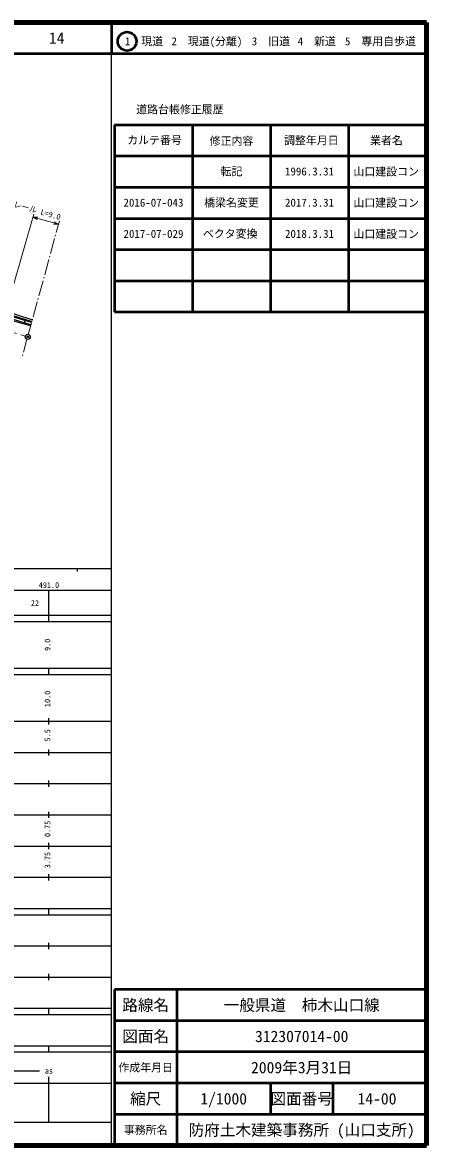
# Model space of a CAD drawing. Units: millimetres, scale not verified. Extents: x 40000 to 680000, y 20000 to 380000.
# Drawn here: x 550518 to 680000, y 20000 to 380000 of the extents above; entities that cross this region are included whole.
import ezdxf
from ezdxf.enums import TextEntityAlignment as Align

# ---------------------------------------------------------------- set-up
doc = ezdxf.new("R2010")
doc.units = ezdxf.units.MM
doc.header["$LTSCALE"] = 1000
doc.header["$PDMODE"] = 32
doc.header["$PDSIZE"] = 500
doc.linetypes.add('CHAIN', pattern=[18.5, 12, -1.5, 3.5, -1.5])
for name, color, linetype, lineweight in [('M-BGD', 7, 'Continuous', 25), ('M-BMK', 2, 'CHAIN', 13), ('M-BMK-HTXT', 7, 'Continuous', 13), ('M-BMK-SRVR', 3, 'Continuous', 25), ('M-STR-HTXT', 7, 'Continuous', 13), ('M-TTL', 2, 'Continuous', 140), ('M-TTL-BAND', 7, 'Continuous', 25), ('M-TTL-FRAM', 2, 'Continuous', 50), ('M-TTL-LINE', 7, 'Continuous', 50)]:
    doc.layers.add(name, color=color, linetype=linetype, lineweight=lineweight)
doc.layers.add('M-OTRS', color=6, linetype='Continuous')
doc.layers.add('M-TTL-TXT', color=7, linetype='Continuous')
doc.styles.add('ＭＳ ゴシック', font='')
doc.styles.get('ＭＳ ゴシック').set_extended_font_data('MS Gothic')

msp = doc.modelspace()

# ---------------------------------------------------------------- linework, layer by layer
at = {"layer": 'M-BGD'}
for p, q in [((553234, 283050), (544490, 285736)), ((553144, 282719), (544600, 285094)), ((553432, 283773), (544847, 286411)), ((545059, 286812), (553546, 284191)), ((552427, 284082), (552554, 284497)), ((551179, 283681), (551399, 284398))]:
    msp.add_line(p, q, dxfattribs=at)
msp.add_lwpolyline([(546280, 293217), (545473, 287302), (553694, 284729)], dxfattribs=at)
at = {"layer": 'M-BMK'}
msp.add_lwpolyline([(522263, 286985), (537078, 283620), (551459, 279418)], dxfattribs=at)
at = {"layer": 'M-BMK-HTXT'}
for p, q in [((561337, 312652), (562357, 316382)), ((559489, 305901), (560809, 310723)), ((561020, 311495), (561125, 311881)), ((557641, 299149), (558961, 303972)), ((559172, 304743), (559277, 305129)), ((555793, 292397), (557113, 297220)), ((557324, 297992), (557429, 298377)), ((555476, 291240), (555581, 291626)), ((553945, 285646), (555265, 290468)), ((553628, 284488), (553733, 284874)), ((552396, 279987), (553417, 283717)), ((551948, 278455), (550847, 274364)), ((550639, 273592), (550536, 273205))]:
    msp.add_line(p, q, dxfattribs=at)
at = {"layer": 'M-BMK-SRVR'}
msp.add_circle((552230, 279204), 800, dxfattribs=at)
at = {"layer": 'M-OTRS'}
msp.add_point((552230, 279204), dxfattribs=at)
at = {"layer": 'M-STR-HTXT'}
for p, q in [((547573, 295494), (554198, 318587)), ((553922, 317625), (562059, 315291)), ((553922, 317625), (555261, 316851)), ((553922, 317625), (555468, 317572)), ((562059, 315291), (560514, 315344)), ((562059, 315291), (560720, 316065))]:
    msp.add_line(p, q, dxfattribs=at)
at = {"layer": 'M-TTL'}
for p, q in [((680000, 380000), (40000, 380000)), ((680000, 20000), (680000, 380000)), ((40000, 20000), (680000, 20000))]:
    msp.add_line(p, q, dxfattribs=at)
at = {"layer": 'M-TTL-BAND'}
for p, q in [((579000, 20000), (579000, 370000)), ((40000, 205000), (579000, 205000)), ((568000, 205000), (568000, 204000)), ((68000, 198000), (579000, 198000)), ((559000, 188000), (559000, 198000)), ((40000, 190000), (579000, 190000)), ((40000, 188000), (579000, 188000)), ((40000, 173000), (579000, 173000)), ((559000, 171000), (559000, 173000)), ((40000, 171000), (579000, 171000)), ((40000, 156000), (579000, 156000)), ((559000, 155000), (559000, 157000)), ((46000, 146000), (579000, 146000)), ((559000, 145000), (559000, 147000)), ((559000, 135000), (559000, 137000)), ((52000, 136000), (579000, 136000)), ((46000, 126000), (579000, 126000)), ((559000, 125000), (559000, 127000)), ((52000, 116000), (579000, 116000)), ((559000, 115000), (559000, 117000)), ((46000, 106000), (579000, 106000)), ((559000, 105000), (559000, 107000)), ((40000, 96000), (579000, 96000)), ((40000, 94000), (579000, 94000)), ((559000, 94000), (559000, 96000)), ((49000, 84000), (579000, 84000)), ((559000, 83000), (559000, 85000)), ((40000, 74000), (579000, 74000)), ((559000, 73000), (559000, 75000)), ((40000, 64000), (579000, 64000)), ((40000, 62000), (579000, 62000)), ((559000, 62000), (559000, 64000)), ((40000, 52000), (579000, 52000)), ((559000, 50000), (559000, 52000)), ((40000, 50000), (579000, 50000)), ((71000, 44000), (556000, 44000)), ((40000, 40000), (579000, 40000)), ((559000, 27500), (559000, 42000)), ((68000, 27500), (579000, 27500))]:
    msp.add_line(p, q, dxfattribs=at)
at = {"layer": 'M-TTL-FRAM'}
for p, q in [((580000, 347197), (580000, 287197)), ((580000, 347197), (680000, 347197)), ((580000, 287197), (680000, 287197)), ((680000, 70000), (580000, 70000)), ((580000, 70000), (580000, 20000))]:
    msp.add_line(p, q, dxfattribs=at)
at = {"layer": 'M-TTL-LINE'}
for p, q in [((579000, 380000), (579000, 370000)), ((40000, 370000), (680000, 370000)), ((605000, 347197), (605000, 287197)), ((630000, 347197), (630000, 287197)), ((655000, 347197), (655000, 287197)), ((580000, 337197), (680000, 337197)), ((580000, 327197), (680000, 327197)), ((580000, 317197), (680000, 317197)), ((580000, 307197), (680000, 307197)), ((580000, 297197), (680000, 297197)), ((600000, 70000), (600000, 20000)), ((680000, 60000), (580000, 60000)), ((680000, 50000), (580000, 50000)), ((680000, 40000), (580000, 40000)), ((630000, 40000), (630000, 30000)), ((650000, 40000), (650000, 30000)), ((680000, 30000), (580000, 30000))]:
    msp.add_line(p, q, dxfattribs=at)
msp.add_circle((584031, 373958), 3000, dxfattribs=at)

# ---------------------------------------------------------------- texts
at = {"layer": 'M-STR-HTXT', "style": 'ＭＳ ゴシック'}
msp.add_text('ガードレール L=9.0', height=1833, rotation=343.991, dxfattribs=at).set_placement((551118, 319354), align=Align.BOTTOM_CENTER)
at = {"layer": 'M-TTL-BAND', "style": 'ＭＳ ゴシック'}
for s, p in [('491.0', (559000, 198195)), ('22', (554500, 192405)), ('as', (559000, 42500))]:
    msp.add_text(s, height=1833, dxfattribs=at).set_placement(p, align=Align.BOTTOM_CENTER)
for s, p in [('9.0', (560000, 180500)), ('10.0', (560000, 163174)), ('5.5', (560000, 151500)), ('0.75', (560000, 121500)), ('3.75', (560000, 111500))]:
    msp.add_text(s, height=1833, rotation=90, dxfattribs=at).set_placement(p, align=Align.BOTTOM_CENTER)
at = {"layer": 'M-TTL-TXT', "style": 'ＭＳ ゴシック'}
for s, height, p in [('14', 3666, (561497, 375000)), ('1\u3000現道', 2566, (589448, 373958)), ('2\u3000現道(分離)', 2566, (609619, 373958)), ('3\u3000旧道', 2566, (630121, 373958)), ('4\u3000新道', 2566, (644824, 373958)), ('5\u3000専用自歩道', 2566, (665228, 373958)), ('道路台帳修正履歴', 2566, (600968, 352113)), ('カルテ番号', 2566, (592839, 342277)), ('修正内容', 2566, (617509, 342023)), ('調整年月日', 2566, (643089, 342197)), ('業者名', 2566, (667134, 342197)), ('転記', 2566, (617500, 332245)), ('1996.3.31', 2566, (642500, 332245)), ('山口建設コン', 2566, (667077, 332189)), ('2016-07-043', 2566, (592500, 322245)), ('橋梁名変更', 2566, (617500, 322245)), ('2017.3.31', 2566, (642500, 322245)), ('山口建設コン', 2566, (667077, 322189)), ('2017-07-029', 2566, (592500, 312245)), ('ベクタ変換', 2566, (617077, 312265)), ('2018.3.31', 2566, (642500, 312245)), ('山口建設コン', 2566, (667077, 312189)), ('路線名', 3666, (590000, 65000)), ('一般県道\u3000柿木山口線', 3666, (640000, 65000)), ('図面名', 3666, (590000, 55000)), ('312307014-00', 3666, (640000, 55000)), ('2009年3月31日', 3666, (640000, 45000)), ('作成年月日', 2566, (590000, 45000)), ('縮尺', 3666, (590000, 35000)), ('1/1000', 3666, (615000, 35000)), ('図面番号', 3666, (640000, 35000)), ('14-00', 3666, (664125, 35000)), ('事務所名', 2566, (590000, 25000)), ('防府土木建築事務所 (山口支所)', 3666, (640000, 25000))]:
    msp.add_text(s, height=height, dxfattribs=at).set_placement(p, align=Align.MIDDLE_CENTER)

doc.saveas('drawing.dxf')
